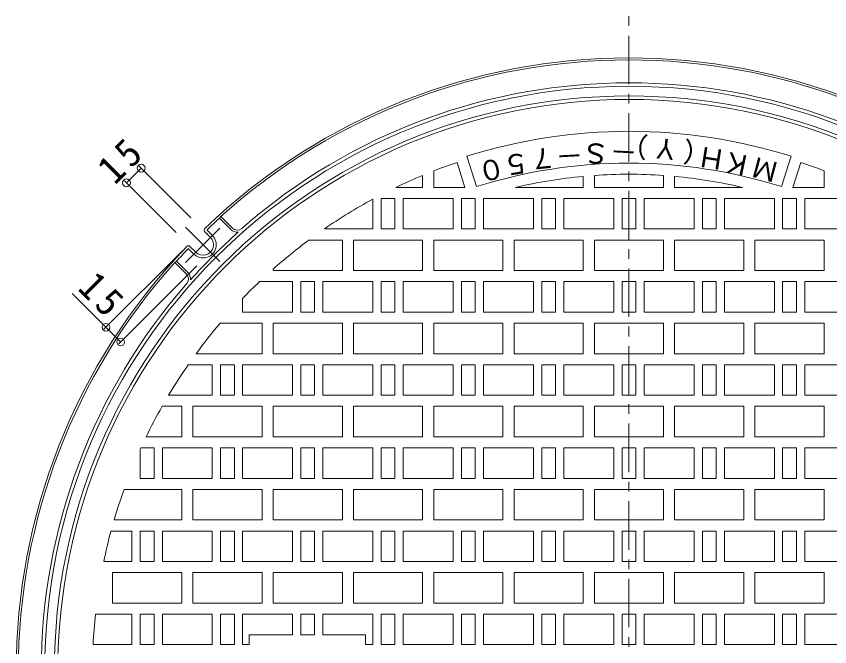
# Model space of a CAD drawing. Units: millimetres, scale not verified. Extents: x -1027 to 1330, y -949 to 948.
# Drawn here: x -956 to -369, y 493 to 948 of the extents above; entities that cross this region are included whole.
import ezdxf
from ezdxf.enums import TextEntityAlignment as Align

# ---------------------------------------------------------------- set-up
doc = ezdxf.new("R2010")
doc.units = ezdxf.units.MM
doc.header["$LTSCALE"] = 7
doc.header["$PDMODE"] = 32
doc.header["$PDSIZE"] = 5.6
doc.linetypes.add('CHAIN1', pattern=[8, 5, -1, 1, -1])
for name, color, linetype, lineweight in [('0-0_通り芯', 3, 'CHAIN1', 9), ('0-1_躯体', 2, 'Continuous', 9), ('0-2_仕上', 3, 'Continuous', 9), ('0-4_その他', 7, 'Continuous', 9)]:
    doc.layers.add(name, color=color, linetype=linetype, lineweight=lineweight)
doc.styles.add('ＭＳ ゴシック', font='')
doc.styles.get('ＭＳ ゴシック').set_extended_font_data('MS Gothic')

msp = doc.modelspace()

# ---------------------------------------------------------------- linework, layer by layer
at = {"layer": '0-0_通り芯'}
msp.add_line((-513.805, 2.765), (-513.805, 947.765), dxfattribs=at)
at = {"layer": '0-1_躯体'}
for p, q in [((-808.579, 803.273), (-809.482, 802.054)), ((-801.281, 793.854), (-809.482, 802.054)), ((-800.221, 794.915), (-808.579, 803.273)), ((-814.679, 789.574), (-818.275, 793.17)), ((-816.093, 788.16), (-820.271, 792.337)), ((-826.7, 777.553), (-830.877, 781.731)), ((-828.114, 776.139), (-831.71, 779.735)), ((-840.595, 770.942), (-841.813, 770.039)), ((-833.455, 761.681), (-841.813, 770.039)), ((-832.394, 762.742), (-840.594, 770.942))]:
    msp.add_line(p, q, dxfattribs=at)
at = {"layer": '0-1_躯体', "linetype": 'CHAIN1'}
for p, q in [((-834.152, 770.101), (-808.641, 795.612)), ((-834.152, 795.612), (-808.641, 770.101))]:
    msp.add_line(p, q, dxfattribs=at)
at = {"layer": '0-1_躯体'}
for centre, radius, start, end in [((-513.805, 475.265), 442.5, 46.16939, 133.83061), ((-513.805, 475.265), 441, 48.05461, 131.94537), ((-513.805, 475.265), 424.5, 48.80472, 131.19527), ((-513.805, 475.265), 422, 0, 180), ((-513.805, 475.265), 415, 0, 180), ((-513.805, 475.265), 440.7, 132.1386, 133.69832), ((-819.21, 793.398), 1.5, 133.83031, 224.99866), ((-817.922, 793.524), 0.5, 133.69914, 225), ((-796.686, 798.45), 6.5, 225, 276.07809), ((-796.686, 798.45), 5, 225, 311.19533), ((-513.805, 475.265), 424.2, 131.70029, 138.29971), ((-821.396, 782.856), 9.5, 224.99957, 45.00021), ((-821.396, 782.856), 7.5, 224.99973, 45), ((-513.805, 475.265), 442.5, 136.16942, 223.83061), ((-831.938, 780.67), 1.5, 45, 136.16969), ((-513.805, 475.265), 440.7, 136.3017, 137.86142), ((-832.064, 779.382), 0.5, 45, 136.30086), ((-513.805, 475.265), 441, 138.05463, 180), ((-836.99, 758.145), 5, 318.80467, 45.00081), ((-836.99, 758.145), 6.5, 353.92191, 45.00061), ((-513.805, 475.265), 424.5, 138.80473, 180)]:
    msp.add_arc(centre, radius, start, end, dxfattribs=at)
at = {"layer": '0-2_仕上'}
for p, q in [((-624.013, 824.802), (-630.93, 846.738)), ((-403.596, 824.802), (-396.68, 846.738)), ((-632.232, 824.265), (-637.933, 842.346)), ((-395.377, 824.265), (-389.676, 842.346)), ((-654.805, 824.265), (-654.805, 836.201)), ((-372.805, 824.265), (-372.805, 836.201)), ((-662.805, 824.265), (-662.805, 832.973)), ((-546.805, 832.243), (-546.805, 824.265)), ((-538.805, 824.265), (-538.805, 832.892)), ((-488.805, 824.265), (-488.805, 832.892)), ((-480.805, 832.243), (-480.805, 824.265)), ((-682.195, 824.265), (-662.805, 824.265)), ((-654.805, 824.265), (-632.232, 824.265)), ((-595.788, 824.265), (-546.805, 824.265)), ((-538.805, 824.265), (-488.805, 824.265)), ((-480.805, 824.265), (-431.822, 824.265)), ((-395.377, 824.265), (-372.805, 824.265)), ((-698.805, 815.751), (-698.805, 794.265)), ((-634.805, 794.265), (-634.805, 816.265)), ((-518.805, 794.265), (-518.805, 816.265)), ((-518.805, 816.265), (-508.805, 816.265)), ((-508.805, 794.265), (-508.805, 816.265)), ((-402.805, 816.265), (-402.805, 794.265)), ((-392.805, 816.265), (-402.805, 816.265)), ((-392.805, 794.265), (-392.805, 816.265)), ((-698.805, 794.265), (-733.794, 794.265)), ((-624.805, 794.265), (-634.805, 794.265)), ((-508.805, 794.265), (-518.805, 794.265)), ((-402.805, 794.265), (-392.805, 794.265)), ((-744.965, 786.265), (-720.805, 786.265)), ((-720.805, 786.265), (-720.805, 764.265)), ((-712.805, 786.265), (-662.805, 786.265)), ((-712.805, 764.265), (-712.805, 786.265)), ((-662.805, 764.265), (-662.805, 786.265)), ((-654.805, 786.265), (-604.805, 786.265)), ((-654.805, 764.265), (-654.805, 786.265)), ((-604.805, 786.265), (-604.805, 764.265)), ((-596.805, 786.265), (-546.805, 786.265)), ((-596.805, 764.265), (-596.805, 786.265)), ((-546.805, 786.265), (-546.805, 764.265)), ((-538.805, 786.265), (-488.805, 786.265)), ((-538.805, 764.265), (-538.805, 786.265)), ((-488.805, 764.265), (-488.805, 786.265)), ((-430.805, 786.265), (-480.805, 786.265)), ((-480.805, 786.265), (-480.805, 764.265)), ((-430.805, 764.265), (-430.805, 786.265)), ((-372.805, 786.265), (-422.805, 786.265)), ((-422.805, 786.265), (-422.805, 764.265)), ((-372.805, 764.265), (-372.805, 786.265)), ((-770.805, 764.265), (-770.805, 765.277)), ((-770.805, 764.265), (-720.805, 764.265)), ((-712.805, 764.265), (-662.805, 764.265)), ((-654.805, 764.265), (-604.805, 764.265)), ((-596.805, 764.265), (-546.805, 764.265)), ((-538.805, 764.265), (-488.805, 764.265)), ((-480.805, 764.265), (-430.805, 764.265)), ((-422.805, 764.265), (-372.805, 764.265)), ((-780.629, 756.265), (-756.805, 756.265)), ((-518.805, 734.265), (-518.805, 756.265)), ((-518.805, 756.265), (-508.805, 756.265)), ((-508.805, 734.265), (-508.805, 756.265)), ((-792.805, 734.265), (-792.805, 744.18)), ((-508.805, 734.265), (-518.805, 734.265)), ((-809.025, 726.265), (-778.805, 726.265)), ((-778.805, 726.265), (-778.805, 704.265)), ((-770.805, 726.265), (-720.805, 726.265)), ((-770.805, 704.265), (-770.805, 726.265)), ((-720.805, 726.265), (-720.805, 704.265)), ((-712.805, 726.265), (-662.805, 726.265)), ((-712.805, 704.265), (-712.805, 726.265)), ((-662.805, 704.265), (-662.805, 726.265)), ((-654.805, 726.265), (-604.805, 726.265)), ((-654.805, 704.265), (-654.805, 726.265)), ((-604.805, 726.265), (-604.805, 704.265)), ((-596.805, 726.265), (-546.805, 726.265)), ((-596.805, 704.265), (-596.805, 726.265)), ((-546.805, 726.265), (-546.805, 704.265)), ((-538.805, 726.265), (-488.805, 726.265)), ((-538.805, 704.265), (-538.805, 726.265)), ((-488.805, 704.265), (-488.805, 726.265)), ((-430.805, 704.265), (-430.805, 726.265)), ((-372.805, 726.265), (-422.805, 726.265)), ((-422.805, 726.265), (-422.805, 704.265)), ((-372.805, 704.265), (-372.805, 726.265)), ((-826.399, 704.265), (-778.805, 704.265)), ((-770.805, 704.265), (-720.805, 704.265)), ((-712.805, 704.265), (-662.805, 704.265)), ((-654.805, 704.265), (-604.805, 704.265)), ((-596.805, 704.265), (-546.805, 704.265)), ((-538.805, 704.265), (-488.805, 704.265)), ((-480.805, 704.265), (-430.805, 704.265)), ((-422.805, 704.265), (-372.805, 704.265)), ((-832.105, 696.265), (-814.805, 696.265)), ((-814.805, 696.265), (-814.805, 674.265)), ((-808.805, 696.265), (-798.805, 696.265)), ((-808.805, 674.265), (-808.805, 696.265)), ((-798.805, 696.265), (-798.805, 674.265)), ((-518.805, 674.265), (-518.805, 696.265)), ((-518.805, 696.265), (-508.805, 696.265)), ((-508.805, 674.265), (-508.805, 696.265)), ((-846.303, 674.265), (-814.805, 674.265)), ((-798.805, 674.265), (-808.805, 674.265)), ((-508.805, 674.265), (-518.805, 674.265)), ((-850.962, 666.265), (-836.805, 666.265)), ((-836.805, 666.265), (-836.805, 644.265)), ((-828.805, 666.265), (-778.805, 666.265)), ((-828.805, 644.265), (-828.805, 666.265)), ((-778.805, 666.265), (-778.805, 644.265)), ((-770.805, 666.265), (-720.805, 666.265)), ((-770.805, 644.265), (-770.805, 666.265)), ((-720.805, 666.265), (-720.805, 644.265)), ((-712.805, 666.265), (-662.805, 666.265)), ((-712.805, 644.265), (-712.805, 666.265)), ((-662.805, 644.265), (-662.805, 666.265)), ((-654.805, 666.265), (-604.805, 666.265)), ((-654.805, 644.265), (-654.805, 666.265)), ((-604.805, 666.265), (-604.805, 644.265)), ((-596.805, 666.265), (-546.805, 666.265)), ((-596.805, 644.265), (-596.805, 666.265)), ((-546.805, 666.265), (-546.805, 644.265)), ((-538.805, 666.265), (-488.805, 666.265)), ((-538.805, 644.265), (-538.805, 666.265)), ((-488.805, 644.265), (-488.805, 666.265)), ((-430.805, 644.265), (-430.805, 666.265)), ((-372.805, 666.265), (-422.805, 666.265)), ((-422.805, 666.265), (-422.805, 644.265)), ((-372.805, 644.265), (-372.805, 666.265)), ((-862.51, 644.265), (-836.805, 644.265)), ((-828.805, 644.265), (-778.805, 644.265)), ((-770.805, 644.265), (-720.805, 644.265)), ((-712.805, 644.265), (-662.805, 644.265)), ((-654.805, 644.265), (-604.805, 644.265)), ((-596.805, 644.265), (-546.805, 644.265)), ((-538.805, 644.265), (-488.805, 644.265)), ((-480.805, 644.265), (-430.805, 644.265)), ((-422.805, 644.265), (-372.805, 644.265)), ((-866.805, 614.265), (-866.805, 635.099)), ((-866.275, 636.265), (-856.805, 636.265)), ((-808.805, 636.265), (-798.805, 636.265)), ((-808.805, 614.265), (-808.805, 636.265)), ((-798.805, 636.265), (-798.805, 614.265)), ((-518.805, 614.265), (-518.805, 636.265)), ((-518.805, 636.265), (-508.805, 636.265)), ((-508.805, 614.265), (-508.805, 636.265)), ((-850.805, 614.265), (-814.805, 614.265)), ((-798.805, 614.265), (-808.805, 614.265)), ((-508.805, 614.265), (-518.805, 614.265)), ((-878.49, 606.265), (-836.805, 606.265)), ((-836.805, 606.265), (-836.805, 584.265)), ((-828.805, 606.265), (-778.805, 606.265)), ((-828.805, 584.265), (-828.805, 606.265)), ((-778.805, 606.265), (-778.805, 584.265)), ((-770.805, 606.265), (-720.805, 606.265)), ((-770.805, 584.265), (-770.805, 606.265)), ((-720.805, 606.265), (-720.805, 584.265)), ((-712.805, 606.265), (-662.805, 606.265)), ((-712.805, 584.265), (-712.805, 606.265)), ((-662.805, 584.265), (-662.805, 606.265)), ((-654.805, 606.265), (-604.805, 606.265)), ((-654.805, 584.265), (-654.805, 606.265)), ((-604.805, 606.265), (-604.805, 584.265)), ((-596.805, 606.265), (-546.805, 606.265)), ((-596.805, 584.265), (-596.805, 606.265)), ((-546.805, 606.265), (-546.805, 584.265)), ((-538.805, 606.265), (-488.805, 606.265)), ((-538.805, 584.265), (-538.805, 606.265)), ((-488.805, 584.265), (-488.805, 606.265)), ((-430.805, 606.265), (-480.805, 606.265)), ((-480.805, 606.265), (-480.805, 584.265)), ((-430.805, 584.265), (-430.805, 606.265)), ((-372.805, 606.265), (-422.805, 606.265)), ((-422.805, 606.265), (-422.805, 584.265)), ((-372.805, 584.265), (-372.805, 606.265)), ((-885.659, 584.265), (-836.805, 584.265)), ((-828.805, 584.265), (-778.805, 584.265)), ((-770.805, 584.265), (-720.805, 584.265)), ((-712.805, 584.265), (-662.805, 584.265)), ((-654.805, 584.265), (-604.805, 584.265)), ((-596.805, 584.265), (-546.805, 584.265)), ((-538.805, 584.265), (-488.805, 584.265)), ((-480.805, 584.265), (-430.805, 584.265)), ((-422.805, 584.265), (-372.805, 584.265)), ((-887.911, 576.265), (-872.805, 576.265)), ((-872.805, 576.265), (-872.805, 554.265)), ((-808.805, 576.265), (-798.805, 576.265)), ((-808.805, 554.265), (-808.805, 576.265)), ((-798.805, 576.265), (-798.805, 554.265)), ((-518.805, 554.265), (-518.805, 576.265)), ((-518.805, 576.265), (-508.805, 576.265)), ((-508.805, 554.265), (-508.805, 576.265)), ((-872.805, 554.265), (-893.166, 554.265)), ((-850.805, 554.265), (-814.805, 554.265)), ((-798.805, 554.265), (-808.805, 554.265)), ((-508.805, 554.265), (-518.805, 554.265)), ((-886.805, 546.265), (-836.805, 546.265)), ((-886.805, 524.265), (-886.805, 546.265)), ((-836.805, 546.265), (-836.805, 524.265)), ((-828.805, 546.265), (-778.805, 546.265)), ((-828.805, 524.265), (-828.805, 546.265)), ((-778.805, 546.265), (-778.805, 524.265)), ((-770.805, 546.265), (-720.805, 546.265)), ((-770.805, 524.265), (-770.805, 546.265)), ((-720.805, 546.265), (-720.805, 524.265)), ((-712.805, 546.265), (-662.805, 546.265)), ((-712.805, 524.265), (-712.805, 546.265)), ((-662.805, 524.265), (-662.805, 546.265)), ((-654.805, 546.265), (-604.805, 546.265)), ((-654.805, 524.265), (-654.805, 546.265)), ((-604.805, 546.265), (-604.805, 524.265)), ((-596.805, 546.265), (-546.805, 546.265)), ((-596.805, 524.265), (-596.805, 546.265)), ((-546.805, 546.265), (-546.805, 524.265)), ((-538.805, 546.265), (-488.805, 546.265)), ((-538.805, 524.265), (-538.805, 546.265)), ((-488.805, 524.265), (-488.805, 546.265)), ((-430.805, 546.265), (-480.805, 546.265)), ((-480.805, 546.265), (-480.805, 524.265)), ((-430.805, 524.265), (-430.805, 546.265)), ((-372.805, 546.265), (-422.805, 546.265)), ((-422.805, 546.265), (-422.805, 524.265)), ((-372.805, 524.265), (-372.805, 546.265)), ((-886.805, 524.265), (-836.805, 524.265)), ((-828.805, 524.265), (-778.805, 524.265)), ((-770.805, 524.265), (-720.805, 524.265)), ((-712.805, 524.265), (-662.805, 524.265)), ((-654.805, 524.265), (-604.805, 524.265)), ((-596.805, 524.265), (-546.805, 524.265)), ((-538.805, 524.265), (-488.805, 524.265)), ((-480.805, 524.265), (-430.805, 524.265)), ((-422.805, 524.265), (-372.805, 524.265)), ((-899.129, 516.265), (-872.805, 516.265)), ((-872.805, 516.265), (-872.805, 494.265)), ((-808.805, 516.265), (-798.805, 516.265)), ((-808.805, 494.265), (-808.805, 516.265)), ((-798.805, 516.265), (-798.805, 494.265)), ((-792.805, 516.265), (-756.805, 516.265)), ((-792.805, 494.265), (-792.805, 516.265)), ((-756.805, 516.265), (-756.805, 501.265)), ((-750.805, 516.265), (-740.805, 516.265)), ((-750.805, 501.265), (-750.805, 516.265)), ((-740.805, 516.265), (-740.805, 501.265)), ((-734.805, 501.265), (-734.805, 516.265)), ((-618.805, 494.265), (-618.805, 516.265)), ((-518.805, 494.265), (-518.805, 516.265)), ((-518.805, 516.265), (-508.805, 516.265)), ((-508.805, 494.265), (-508.805, 516.265)), ((-408.805, 494.265), (-408.805, 516.265)), ((-787.986, 501.265), (-787.986, 494.265)), ((-756.805, 501.265), (-787.986, 501.265)), ((-740.805, 501.265), (-750.805, 501.265)), ((-704.001, 501.265), (-734.805, 501.265)), ((-704.001, 501.265), (-704.001, 494.265)), ((-872.805, 494.265), (-900.839, 494.265)), ((-850.805, 494.265), (-814.805, 494.265)), ((-798.805, 494.265), (-808.805, 494.265)), ((-792.805, 494.265), (-787.986, 494.265)), ((-698.805, 494.265), (-704.001, 494.265)), ((-508.805, 494.265), (-518.805, 494.265))]:
    msp.add_line(p, q, dxfattribs=at)
for points in [[(-692.805, 794.265), (-692.805, 816.265), (-682.805, 816.265), (-682.805, 794.265)], [(-676.805, 794.265), (-676.805, 816.265), (-640.805, 816.265), (-640.805, 794.265)], [(-618.805, 794.265), (-618.805, 816.265), (-582.805, 816.265), (-582.805, 794.265)], [(-576.805, 794.265), (-576.805, 816.265), (-566.805, 816.265), (-566.805, 794.265)], [(-560.805, 794.265), (-560.805, 816.265), (-524.805, 816.265), (-524.805, 794.265)], [(-466.805, 794.265), (-466.805, 816.265), (-502.805, 816.265), (-502.805, 794.265)], [(-450.805, 794.265), (-450.805, 816.265), (-460.805, 816.265), (-460.805, 794.265)], [(-408.805, 794.265), (-408.805, 816.265), (-444.805, 816.265), (-444.805, 794.265)], [(-350.805, 794.265), (-350.805, 816.265), (-386.805, 816.265), (-386.805, 794.265)], [(-750.805, 734.265), (-750.805, 756.265), (-740.805, 756.265), (-740.805, 734.265)], [(-734.805, 734.265), (-734.805, 756.265), (-698.805, 756.265), (-698.805, 734.265)], [(-692.805, 734.265), (-692.805, 756.265), (-682.805, 756.265), (-682.805, 734.265)], [(-676.805, 734.265), (-676.805, 756.265), (-640.805, 756.265), (-640.805, 734.265)], [(-634.805, 734.265), (-634.805, 756.265), (-624.805, 756.265), (-624.805, 734.265)], [(-618.805, 734.265), (-618.805, 756.265), (-582.805, 756.265), (-582.805, 734.265)], [(-576.805, 734.265), (-576.805, 756.265), (-566.805, 756.265), (-566.805, 734.265)], [(-560.805, 734.265), (-560.805, 756.265), (-524.805, 756.265), (-524.805, 734.265)], [(-466.805, 734.265), (-466.805, 756.265), (-502.805, 756.265), (-502.805, 734.265)], [(-450.805, 734.265), (-450.805, 756.265), (-460.805, 756.265), (-460.805, 734.265)], [(-408.805, 734.265), (-408.805, 756.265), (-444.805, 756.265), (-444.805, 734.265)], [(-392.805, 734.265), (-392.805, 756.265), (-402.805, 756.265), (-402.805, 734.265)], [(-350.805, 734.265), (-350.805, 756.265), (-386.805, 756.265), (-386.805, 734.265)], [(-792.805, 674.265), (-792.805, 696.265), (-756.805, 696.265), (-756.805, 674.265)], [(-750.805, 674.265), (-750.805, 696.265), (-740.805, 696.265), (-740.805, 674.265)], [(-734.805, 674.265), (-734.805, 696.265), (-698.805, 696.265), (-698.805, 674.265)], [(-692.805, 674.265), (-692.805, 696.265), (-682.805, 696.265), (-682.805, 674.265)], [(-676.805, 674.265), (-676.805, 696.265), (-640.805, 696.265), (-640.805, 674.265)], [(-634.805, 674.265), (-634.805, 696.265), (-624.805, 696.265), (-624.805, 674.265)], [(-618.805, 674.265), (-618.805, 696.265), (-582.805, 696.265), (-582.805, 674.265)], [(-576.805, 674.265), (-576.805, 696.265), (-566.805, 696.265), (-566.805, 674.265)], [(-560.805, 674.265), (-560.805, 696.265), (-524.805, 696.265), (-524.805, 674.265)], [(-466.805, 674.265), (-466.805, 696.265), (-502.805, 696.265), (-502.805, 674.265)], [(-450.805, 674.265), (-450.805, 696.265), (-460.805, 696.265), (-460.805, 674.265)], [(-408.805, 674.265), (-408.805, 696.265), (-444.805, 696.265), (-444.805, 674.265)], [(-392.805, 674.265), (-392.805, 696.265), (-402.805, 696.265), (-402.805, 674.265)], [(-350.805, 674.265), (-350.805, 696.265), (-386.805, 696.265), (-386.805, 674.265)], [(-792.805, 614.265), (-792.805, 636.265), (-756.805, 636.265), (-756.805, 614.265)], [(-750.805, 614.265), (-750.805, 636.265), (-740.805, 636.265), (-740.805, 614.265)], [(-734.805, 614.265), (-734.805, 636.265), (-698.805, 636.265), (-698.805, 614.265)], [(-692.805, 614.265), (-692.805, 636.265), (-682.805, 636.265), (-682.805, 614.265)], [(-676.805, 614.265), (-676.805, 636.265), (-640.805, 636.265), (-640.805, 614.265)], [(-634.805, 614.265), (-634.805, 636.265), (-624.805, 636.265), (-624.805, 614.265)], [(-618.805, 614.265), (-618.805, 636.265), (-582.805, 636.265), (-582.805, 614.265)], [(-576.805, 614.265), (-576.805, 636.265), (-566.805, 636.265), (-566.805, 614.265)], [(-560.805, 614.265), (-560.805, 636.265), (-524.805, 636.265), (-524.805, 614.265)], [(-466.805, 614.265), (-466.805, 636.265), (-502.805, 636.265), (-502.805, 614.265)], [(-450.805, 614.265), (-450.805, 636.265), (-460.805, 636.265), (-460.805, 614.265)], [(-408.805, 614.265), (-408.805, 636.265), (-444.805, 636.265), (-444.805, 614.265)], [(-392.805, 614.265), (-392.805, 636.265), (-402.805, 636.265), (-402.805, 614.265)], [(-350.805, 614.265), (-350.805, 636.265), (-386.805, 636.265), (-386.805, 614.265)], [(-866.805, 554.265), (-866.805, 576.265), (-856.805, 576.265), (-856.805, 554.265)], [(-792.805, 554.265), (-792.805, 576.265), (-756.805, 576.265), (-756.805, 554.265)], [(-750.805, 554.265), (-750.805, 576.265), (-740.805, 576.265), (-740.805, 554.265)], [(-734.805, 554.265), (-734.805, 576.265), (-698.805, 576.265), (-698.805, 554.265)], [(-692.805, 554.265), (-692.805, 576.265), (-682.805, 576.265), (-682.805, 554.265)], [(-676.805, 554.265), (-676.805, 576.265), (-640.805, 576.265), (-640.805, 554.265)], [(-634.805, 554.265), (-634.805, 576.265), (-624.805, 576.265), (-624.805, 554.265)], [(-618.805, 554.265), (-618.805, 576.265), (-582.805, 576.265), (-582.805, 554.265)], [(-576.805, 554.265), (-576.805, 576.265), (-566.805, 576.265), (-566.805, 554.265)], [(-560.805, 554.265), (-560.805, 576.265), (-524.805, 576.265), (-524.805, 554.265)], [(-466.805, 554.265), (-466.805, 576.265), (-502.805, 576.265), (-502.805, 554.265)], [(-450.805, 554.265), (-450.805, 576.265), (-460.805, 576.265), (-460.805, 554.265)], [(-408.805, 554.265), (-408.805, 576.265), (-444.805, 576.265), (-444.805, 554.265)], [(-392.805, 554.265), (-392.805, 576.265), (-402.805, 576.265), (-402.805, 554.265)], [(-350.805, 554.265), (-350.805, 576.265), (-386.805, 576.265), (-386.805, 554.265)], [(-866.805, 494.265), (-866.805, 516.265), (-856.805, 516.265), (-856.805, 494.265)], [(-692.805, 494.265), (-692.805, 516.265), (-682.805, 516.265), (-682.805, 494.265)], [(-676.805, 494.265), (-676.805, 516.265), (-640.805, 516.265), (-640.805, 494.265)], [(-634.805, 494.265), (-634.805, 516.265), (-624.805, 516.265), (-624.805, 494.265)], [(-576.805, 494.265), (-576.805, 516.265), (-566.805, 516.265), (-566.805, 494.265)], [(-560.805, 494.265), (-560.805, 516.265), (-524.805, 516.265), (-524.805, 494.265)], [(-466.805, 494.265), (-466.805, 516.265), (-502.805, 516.265), (-502.805, 494.265)], [(-450.805, 494.265), (-450.805, 516.265), (-460.805, 516.265), (-460.805, 494.265)], [(-392.805, 494.265), (-392.805, 516.265), (-402.805, 516.265), (-402.805, 494.265)], [(-350.805, 494.265), (-350.805, 516.265), (-386.805, 516.265), (-386.805, 494.265)]]:
    msp.add_lwpolyline(points, close=True, dxfattribs=at)
for points in [[(-634.805, 816.265), (-624.805, 816.265), (-624.805, 794.265)], [(-756.805, 756.265), (-756.805, 734.265), (-792.805, 734.265)], [(-430.805, 726.265), (-480.805, 726.265), (-480.805, 704.265)], [(-430.805, 666.265), (-480.805, 666.265), (-480.805, 644.265)], [(-856.805, 636.265), (-856.805, 614.265), (-866.805, 614.265)], [(-850.805, 614.265), (-850.805, 636.265), (-814.805, 636.265), (-814.805, 614.265)], [(-850.805, 554.265), (-850.805, 576.265), (-814.805, 576.265), (-814.805, 554.265)], [(-850.805, 494.265), (-850.805, 516.265), (-814.805, 516.265), (-814.805, 494.265)], [(-734.805, 516.265), (-698.805, 516.265), (-698.805, 494.265)], [(-618.805, 516.265), (-582.805, 516.265), (-582.805, 494.265), (-618.805, 494.265)], [(-408.805, 516.265), (-444.805, 516.265), (-444.805, 494.265), (-408.805, 494.265)]]:
    msp.add_lwpolyline(points, dxfattribs=at)
msp.add_circle((-513.805, 475.265), 412.5, dxfattribs=at)
for radius, start, end in [(389.5, 72.50002, 107.5), (387.5, 108.68297, 111.33813), (366.5, 72.50002, 107.5), (387.5, 68.66187, 71.31703), (387.5, 112.61375, 115.75699), (358.5, 95.28157, 103.21959), (358.5, 86.00127, 93.99873), (358.5, 76.78041, 84.71843), (387.5, 118.51701, 124.591), (387.5, 126.62271, 131.54639), (387.5, 133.51765, 136.05449), (387.5, 139.62839, 143.77426), (387.5, 145.22723, 149.09953), (387.5, 150.4684, 154.14282), (387.5, 155.45018, 155.63956), (387.5, 160.24098, 163.66275), (387.5, 164.89162, 168.2366), (387.5, 173.92638, 177.18953)]:
    msp.add_arc((-513.805, 475.265), radius, start, end, dxfattribs=at)
at = {"layer": '0-4_その他'}
for p, q in [((-866.103, 838.171), (-876.71, 827.564)), ((-867.588, 839.656), (-830.17, 802.237)), ((-878.195, 829.049), (-840.777, 791.63)), ((-893.014, 721.846), (-836.599, 778.26)), ((-882.408, 711.239), (-825.993, 767.654)), ((-891.53, 723.331), (-915.866, 747.667)), ((-891.53, 723.331), (-880.923, 712.724))]:
    msp.add_line(p, q, dxfattribs=at)
for p in [(-866.103, 838.171), (-876.71, 827.564), (-891.53, 723.331), (-880.923, 712.724)]:
    msp.add_point(p, dxfattribs=at)

# ---------------------------------------------------------------- texts
at = {"layer": '0-2_仕上', "color": 6, "style": 'ＭＳ ゴシック'}
for s, rotation, p in [('７', 186, (-567.426, 857.875)), ('Ｓ', 180, (-527.616, 860.388)), ('Ｈ', 171, (-442.495, 855.312)), ('５', 189, (-587.366, 854.154)), ('－', 183, (-547.509, 859.491)), ('－', 177, (-507.058, 861.258)), ('Ｋ', 168, (-423.407, 850.576)), ('０', 192, (-605.944, 850.403)), ('Ｍ', 165, (-402.967, 845.819))]:
    msp.add_text(s, height=14.66, rotation=rotation, dxfattribs=at).set_placement(p, align=Align.BOTTOM_LEFT)
at = {"layer": '0-2_仕上', "color": 6, "insert": (-453.56, 857.726), "char_height": 14.66, "attachment_point": 7, "rotation": 174, "style": 'ＭＳ ゴシック'}
msp.add_mtext('\\T1.15;（Ｙ）', dxfattribs=at)
at = {"layer": '0-4_その他', "color": 2, "char_height": 20.53, "attachment_point": 7, "style": 'ＭＳ ゴシック'}
for insert, rotation in [((-884.895, 825.319), 44.999), ((-912.896, 750.637), 314.999)]:
    msp.add_mtext('\\T1.27;\\W0.95;15', dxfattribs=dict(at, insert=insert, rotation=rotation))

doc.saveas('drawing.dxf')
